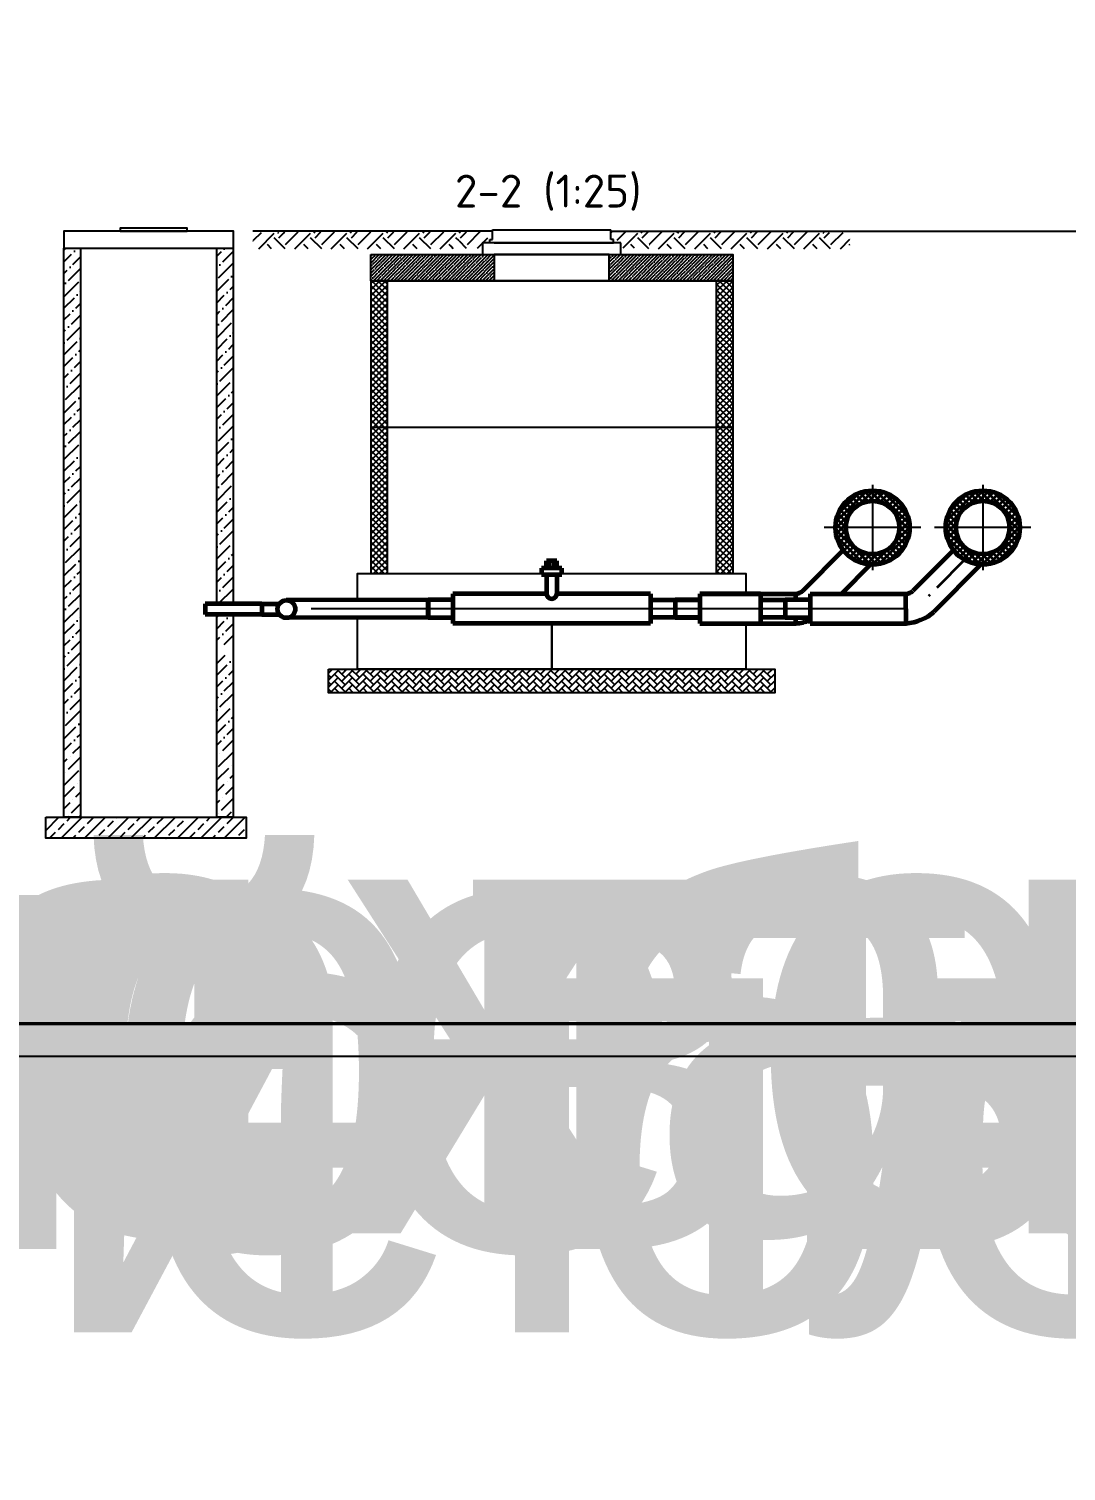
# Model space of a CAD drawing. Header units: metres. Extents: x 1981 to 7362, y 1229 to 3678.
# Drawn here: x 4314.9 to 4472.5, y 1904 to 2123.1 of the extents above; entities that cross this region are included whole.
import ezdxf
from ezdxf.enums import TextEntityAlignment as Align

# ---------------------------------------------------------------- set-up
doc = ezdxf.new("R2018")
doc.units = ezdxf.units.M
doc.linetypes.add('ACAD_ISO10W100', pattern=[18.5, 12, -3, 0.5, -3])
doc.layers.add('Форматы', color=7, linetype='Continuous')
doc.styles.add('-ISOCPEUR-', font='isocpeur.ttf')
doc.styles.add('GOST', font='GOST.shx', dxfattribs={"oblique": 15})
doc.styles.add('GOST-2.304_Type-B', font='GOST Common.ttf')
doc.styles.get("Standard").update_dxf_attribs({"font": 'GOST Common.ttf'})
doc.dimstyles.new('Копия(2) М 1 к 40', dxfattribs={"dimtxt": 3.5, "dimasz": 3, "dimexe": 1.25, "dimexo": 0, "dimgap": 1, "dimtad": 1, "dimdec": 0, "dimlfac": 40, "dimzin": 0, "dimdsep": 46, "dimtxsty": 'GOST', "dimblk": 'OBLIQUE', "dimcen": 5, "dimclrd": 256, "dimclre": 256, "dimclrt": 256, "dimazin": 2, "dimtfac": 1, "dimtdec": 0, "dimtmove": 0, "dimatfit": 3, "dimldrblk": 'NONE', "dimfxl": 1.25, "dimtolj": 1, "dimtzin": 0, "dimlwd": -1, "dimlwe": -1, "dimarcsym": 2})
pattern_1 = [(45, (-79332.281, 366934.278), (0, 5.52427173), [3.90625, -3.90625]), (45, (-79333.3167, 366935.3138), (0, 5.52427173), [3.90625, -3.90625]), (45, (-79334.3525, 366936.3496), (0, 5.52427173), [3.90625, -3.90625]), (135, (-79334.3525, 366937.04), (-5.52427173, 6e-16), [3.90625, -3.90625]), (135, (-79333.3167, 366938.076), (-5.52427173, 6e-16), [3.90625, -3.90625]), (135, (-79332.281, 366939.1117), (-5.52427173, 6e-16), [3.90625, -3.90625])]

# ---------------------------------------------------------------- blocks, each defined once
blk = doc.blocks.new('*U143')
at = {"style": 'GOST-2.304_Type-B'}
blk.add_attdef('РАЗРАБОТАЛ', text='', height=2.5, dxfattribs=at).set_placement((250.5, -264.22), align=Align.MIDDLE_LEFT)
at = {"style": 'GOST-2.304_Type-B', "flags": 8}
for tag, height, p in [('ДАТА', 2.5, (290.07, -264.4)), ('ЛИСТ', 3, (386.39, -271.92)), ('ЛИСТОВ', 3, (403.89, -271.92)), ('ФОРМАТ', 3, (380.97, -294.75))]:
    blk.add_attdef(tag, text='', height=height, dxfattribs=at).set_placement(p, align=Align.MIDDLE_CENTER)
at = {"style": 'GOST-2.304_Type-B'}
blk.add_attdef('ПРОВЕРИЛ', (250.75, -270.73), '', height=2.5, dxfattribs=at)
at = {"lineweight": 30, "flags": 104}
for tag, p in [('ТЕПЛОВЫЕ_СЕТИ', (330, -269.5)), ('ИМЯ_ЧЕРТЕЖА', (330, -284.5))]:
    blk.add_attdef(tag, text='', height=3, dxfattribs=at).set_placement(p, align=Align.MIDDLE_CENTER)
blk = doc.blocks.new('*U142')
at = {"style": 'GOST-2.304_Type-B'}
blk.add_attdef('РАЗРАБОТАЛ', text='', height=2.5, dxfattribs=at).set_placement((40.5, -264.22), align=Align.MIDDLE_LEFT)
at = {"style": 'GOST-2.304_Type-B', "flags": 8}
for tag, height, p in [('ДАТА', 2.5, (80.07, -264.4)), ('ЛИСТ', 3, (176.39, -271.92)), ('ЛИСТОВ', 3, (193.89, -271.92)), ('ФОРМАТ', 3, (170.97, -294.75))]:
    blk.add_attdef(tag, text='', height=height, dxfattribs=at).set_placement(p, align=Align.MIDDLE_CENTER)
at = {"style": 'GOST-2.304_Type-B'}
blk.add_attdef('ПРОВЕРИЛ', (40.75, -270.73), '', height=2.5, dxfattribs=at)
at = {"lineweight": 30, "flags": 104}
for tag, p in [('ТЕПЛОВЫЕ_СЕТИ', (120, -269.5)), ('ИМЯ_ЧЕРТЕЖА', (120, -284.5))]:
    blk.add_attdef(tag, text='', height=3, dxfattribs=at).set_placement(p, align=Align.MIDDLE_CENTER)
blk = doc.blocks.new('_Oblique')
at = {"color": 0, "linetype": 'ByBlock', "lineweight": -2}
blk.add_line((-0.5, -0.5), (0.5, 0.5), dxfattribs=at)
blk = doc.blocks.new('*D115')
at = {"transparency": 16777216}
for p, q in [((4439.71, 2092.33), (4493.8, 2092.33)), ((4492.55, 2047.33), (4492.55, 2092.33)), ((4487.31, 2047.33), (4493.8, 2047.33))]:
    blk.add_line(p, q, dxfattribs=at)
at = {"layer": 'Defpoints', "color": 0, "lineweight": 50, "transparency": 16777216}
for p in [(4439.71, 2092.33), (4492.55, 2092.33), (4487.31, 2047.33)]:
    blk.add_point(p, dxfattribs=at)
at = {"transparency": 16777216, "xscale": 3, "yscale": 3, "zscale": 3}
for p, rotation in [((4492.55, 2092.33), 90), ((4492.55, 2047.33), 270)]:
    blk.add_blockref('_Oblique', p, dxfattribs=dict(at, rotation=rotation))
at = {"lineweight": 35, "transparency": 16777216, "insert": (4490.3, 2069.83), "char_height": 2.5, "attachment_point": 5, "rotation": 90}
blk.add_mtext('\\A1;2000', dxfattribs=at)
blk = doc.blocks.new('_None')
blk = doc.blocks.new('*U145')
blk.add_lwpolyline([(0, 123), (594, 123), (594, -297), (0, -297)], close=True)
at = {"const_width": 0.5}
blk.add_lwpolyline([(20, 118), (589, 118), (589, -292), (20, -292)], close=True, dxfattribs=at)
at = {"style": 'GOST-2.304_Type-B'}
blk.add_attdef('РАЗРАБОТАЛ', text='', height=2.5, dxfattribs=at).set_placement((424.5, -264.22), align=Align.MIDDLE_LEFT)
at = {"style": 'GOST-2.304_Type-B', "flags": 8}
for tag, height, p in [('ДАТА', 2.5, (464.07, -264.4)), ('ЛИСТ', 3, (560.39, -271.92)), ('ЛИСТОВ', 3, (577.89, -271.92)), ('ФОРМАТ', 3, (554.97, -294.75))]:
    blk.add_attdef(tag, text='', height=height, dxfattribs=at).set_placement(p, align=Align.MIDDLE_CENTER)
at = {"style": 'GOST-2.304_Type-B'}
blk.add_attdef('ПРОВЕРИЛ', (424.75, -270.73), '', height=2.5, dxfattribs=at)
at = {"lineweight": 30, "flags": 104}
for tag, p in [('ТЕПЛОВЫЕ_СЕТИ', (504, -269.5)), ('ИМЯ_ЧЕРТЕЖА', (504, -284.5))]:
    blk.add_attdef(tag, text='', height=3, dxfattribs=at).set_placement(p, align=Align.MIDDLE_CENTER)

msp = doc.modelspace()

# ---------------------------------------------------------------- hatches: boundary and pattern name
h = msp.add_hatch()
h.set_pattern_fill('EARTH', color=256, scale=15.625, angle=45, style=0)
h.set_pattern_definition(pattern_1)
h.paths.add_polyline_path([(4348.901, 2092.036), (4348.984, 2091.908), (4349.054, 2089.727), (4348.956, 2089.899)])
h.paths.add_polyline_path([(4353.611, 2092.178), (4348.926, 2092.168), (4348.956, 2089.7), (4353.611, 2089.659)])
h.paths.add_polyline_path([(4382.408, 2092.246), (4353.611, 2092.246), (4353.611, 2089.659), (4378.344, 2089.659)])
h.paths.add_polyline_path([(4385.333, 2092.33), (4382.761, 2092.33), (4378.344, 2089.659), (4383.46, 2089.8)])
h = msp.add_hatch()
h.set_pattern_fill('EARTH', color=256, scale=15.625, angle=45, style=0)
h.set_pattern_definition(pattern_1)
h.paths.add_polyline_path([(4439.733, 2092.036), (4439.65, 2091.908), (4439.579, 2089.727), (4439.677, 2089.899)])
h.paths.add_polyline_path([(4435.023, 2092.178), (4439.707, 2092.168), (4439.677, 2089.7), (4435.023, 2089.659)])
h.paths.add_polyline_path([(4406.225, 2092.246), (4435.023, 2092.246), (4435.023, 2089.659), (4410.29, 2089.659)])
h.paths.add_polyline_path([(4403.3, 2092.33), (4405.872, 2092.33), (4410.29, 2089.659), (4405.173, 2089.8)])
h = msp.add_hatch()
h.set_pattern_fill('ANSI36', color=256, scale=0.39375)
h.set_pattern_definition([(45, (508.027, 6049.3711), (0.66299547, 2.4309834), [3.12539063, -0.62507813, 0, -0.62507813])])
h.paths.add_polyline_path([(4320.213, 2003.332), (4322.713, 2003.332), (4322.713, 2089.788), (4320.213, 2089.788)])
h = msp.add_hatch()
h.set_pattern_fill('ANSI36', color=256, scale=0.39375)
h.set_pattern_definition([(45, (536.1115, 6069.2102), (0.66299547, 2.4309834), [3.12539063, -0.62507813, 0, -0.62507813])])
h.paths.add_polyline_path([(4345.93, 2089.788), (4343.43, 2089.788), (4343.43, 2045.987), (4345.93, 2045.987)])
h.paths.add_polyline_path([(4345.931, 2027.955), (4343.431, 2027.955), (4343.43, 2003.332), (4345.93, 2003.332)])
h.paths.add_polyline_path([(4345.931, 2034.133), (4343.431, 2034.133), (4343.431, 2029.58), (4345.931, 2029.58)])
h.paths.add_polyline_path([(4343.431, 2035.758), (4345.931, 2035.758), (4345.931, 2045.987), (4343.431, 2045.987)])
h = msp.add_hatch()
h.set_pattern_fill('ANSI35', scale=0.115)
h.set_pattern_definition([(45, (1157.547, 1477.62864), (-0.51636473, 0.51636473), []), (45, (1158.0634, 1477.62864), (-0.51636473, 0.51636473), [0.9128125, -0.1825625, 0, -0.1825625])])
h.paths.add_polyline_path([(4385.567, 2088.83), (4383.817, 2088.83), (4366.817, 2088.83), (4366.817, 2084.83), (4385.567, 2084.83)])
h.paths.add_polyline_path([(4421.817, 2088.83), (4403.067, 2088.83), (4403.067, 2084.83), (4421.817, 2084.83)])
h = msp.add_hatch()
h.set_pattern_fill('ANSI37', scale=0.20625)
h.set_pattern_definition([(45, (1201.2943, 1492.4605), (-0.46304446, 0.46304446), []), (135, (1201.2943, 1492.4605), (-0.46304446, -0.46304446), [])])
h.paths.add_polyline_path([(4366.817, 2062.58), (4369.317, 2062.58), (4369.317, 2084.83), (4366.817, 2084.83)])
h.paths.add_polyline_path([(4419.317, 2062.58), (4421.817, 2062.58), (4421.817, 2084.83), (4419.317, 2084.83)])
h = msp.add_hatch()
h.set_pattern_fill('ANSI37', scale=0.20625)
h.set_pattern_definition([(45, (1201.2943, 1470.2105), (-0.46304446, 0.46304446), []), (135, (1201.2943, 1470.2105), (-0.46304446, -0.46304446), [])])
h.paths.add_polyline_path([(4366.817, 2040.33), (4369.317, 2040.33), (4369.317, 2062.58), (4366.817, 2062.58)])
h.paths.add_polyline_path([(4419.317, 2040.33), (4421.817, 2040.33), (4421.817, 2062.58), (4419.317, 2062.58)])
at = {"lineweight": 35}
h = msp.add_hatch(dxfattribs=at)
h.set_pattern_fill('ANSI37', color=256, scale=0.20625)
h.paths.add_polyline_path([(4459.815, 2052.955), (4459.815, 2051.393, -0.4142136), (4463.877, 2047.33), (4465.44, 2047.33, 0.4142136)])
h.paths.add_polyline_path([(4465.44, 2047.33), (4463.877, 2047.33, -0.4142136), (4459.815, 2043.268), (4459.815, 2041.705, 0.4142136)])
h.paths.add_polyline_path([(4455.752, 2047.33), (4454.19, 2047.33, 0.4142136), (4459.815, 2041.705), (4459.815, 2043.268, -0.4142136)])
h.paths.add_polyline_path([(4459.815, 2051.393), (4459.815, 2052.955, 0.4142136), (4454.19, 2047.33), (4455.752, 2047.33, -0.4142136)])
h.paths.add_polyline_path([(4443.067, 2052.955), (4443.067, 2051.393, -0.4140772), (4447.127, 2047.33), (4448.69, 2047.33, 0.4141151)])
h.paths.add_polyline_path([(4448.69, 2047.33), (4447.127, 2047.33, -0.4140772), (4443.067, 2043.268), (4443.067, 2041.705, 0.4141151)])
h.paths.add_polyline_path([(4439.002, 2047.33), (4437.44, 2047.33, 0.414312), (4443.067, 2041.705), (4443.067, 2043.268, -0.4143499)])
h.paths.add_polyline_path([(4443.067, 2051.393), (4443.067, 2052.955, 0.414312), (4437.44, 2047.33), (4439.002, 2047.33, -0.4143499)])
h = msp.add_hatch()
h.set_pattern_fill('AR-HBONE', scale=0.0075)
h.set_pattern_definition([(45, (1157.547, 1477.62864), (0, 1.07763073), [2.286, -0.762]), (135, (1158.08585, 1478.16746), (1e-16, 1.07763073), [2.286, -0.762])])
h.paths.add_polyline_path([(4428.215, 2025.83), (4360.418, 2025.83), (4360.418, 2022.234), (4428.215, 2022.234)])
h = msp.add_hatch()
h.set_pattern_fill('ANSI33', color=256, scale=0.39375)
h.set_pattern_definition([(45, (508.027, 6031.1565), (-1.7679879, 1.7679879), []), (45, (509.795, 6031.1565), (-1.7679879, 1.7679879), [1.25015625, -0.6250781])])
h.paths.add_polyline_path([(4317.456, 2003.332), (4317.456, 2000.123), (4347.874, 2000.123), (4347.874, 2003.332)])

# ---------------------------------------------------------------- linework, layer by layer
at = {"color": 7}
for p, q in [((4385.333, 2091.08), (4385.333, 2092.58)), ((4385.333, 2092.58), (4403.3, 2092.58)), ((4403.3, 2091.08), (4403.3, 2092.58)), ((4384.942, 2090.58), (4384.942, 2091.08)), ((4384.942, 2091.08), (4385.333, 2091.08)), ((4385.567, 2090.58), (4384.942, 2090.58)), ((4385.567, 2090.58), (4403.067, 2090.58)), ((4403.067, 2090.58), (4403.692, 2090.58)), ((4403.692, 2091.08), (4403.3, 2091.08)), ((4403.692, 2090.58), (4403.692, 2091.08)), ((4385.567, 2088.83), (4403.067, 2088.83)), ((4366.817, 2084.83), (4421.817, 2084.83)), ((4366.817, 2084.83), (4366.817, 2062.58)), ((4369.317, 2084.83), (4369.317, 2062.58)), ((4419.317, 2084.83), (4419.317, 2062.58)), ((4421.817, 2084.83), (4421.817, 2062.58)), ((4366.817, 2062.58), (4421.817, 2062.58)), ((4366.817, 2062.58), (4421.817, 2062.58)), ((4366.817, 2062.58), (4366.817, 2040.33)), ((4369.317, 2062.58), (4369.317, 2040.33)), ((4419.317, 2062.58), (4419.317, 2040.33)), ((4421.817, 2062.58), (4421.817, 2040.33)), ((4366.817, 2040.33), (4392.789, 2040.33)), ((4395.844, 2040.33), (4421.817, 2040.33))]:
    msp.add_line(p, q, dxfattribs=at)
at = {"color": 0, "linetype": 'ByBlock'}
for p, q in [((4385.333, 2092.33), (4348.92, 2092.33)), ((4403.3, 2092.33), (4439.714, 2092.33)), ((4322.713, 2089.788), (4343.43, 2089.788))]:
    msp.add_line(p, q, dxfattribs=at)
at = {"color": 3, "ltscale": 0.5}
for p, q in [((4443.067, 2053.82), (4443.067, 2040.841)), ((4459.815, 2053.82), (4459.815, 2040.841)), ((4450.391, 2047.33), (4435.739, 2047.33)), ((4467.139, 2047.33), (4452.487, 2047.33)), ((4357.758, 2035.018), (4448.15, 2035.018))]:
    msp.add_line(p, q, dxfattribs=at)
at = {"color": 5, "lineweight": 60}
for p, q in [((4393.553, 2041.154), (4393.553, 2042.268)), ((4394.317, 2042.268), (4393.553, 2042.268)), ((4393.935, 2042.268), (4393.935, 2041.154)), ((4395.08, 2042.268), (4394.317, 2042.268)), ((4394.699, 2042.268), (4394.699, 2041.154)), ((4395.08, 2041.154), (4395.08, 2042.268)), ((4455.347, 2043.913), (4449.199, 2037.712)), ((4394.317, 2041.154), (4392.789, 2041.154)), ((4392.789, 2041.154), (4392.789, 2040.2)), ((4392.789, 2040.2), (4395.844, 2040.2)), ((4393.553, 2040.2), (4393.553, 2037.268)), ((4395.844, 2041.154), (4394.317, 2041.154)), ((4395.08, 2040.2), (4395.08, 2037.268)), ((4395.844, 2040.2), (4395.844, 2041.154)), ((4459.504, 2041.714), (4452.394, 2034.543)), ((4350.3, 2035.758), (4341.692, 2035.758)), ((4341.692, 2035.758), (4341.692, 2034.133)), ((4350.3, 2035.758), (4350.3, 2034.133)), ((4350.3, 2035.758), (4352.93, 2035.758)), ((4375.567, 2036.368), (4353.982, 2036.295)), ((4375.567, 2036.368), (4375.567, 2033.668)), ((4375.567, 2036.368), (4375.567, 2033.668)), ((4379.317, 2036.368), (4375.567, 2036.368)), ((4375.567, 2036.368), (4375.567, 2033.668)), ((4375.567, 2036.368), (4375.567, 2033.668)), ((4375.567, 2033.668), (4375.567, 2036.368)), ((4379.317, 2037.268), (4379.317, 2032.768)), ((4393.553, 2037.268), (4379.317, 2037.268)), ((4409.317, 2037.268), (4395.08, 2037.268)), ((4409.317, 2037.268), (4409.317, 2032.768)), ((4409.317, 2036.368), (4413.067, 2036.368)), ((4413.065, 2036.365), (4413.065, 2033.665)), ((4413.065, 2036.365), (4416.815, 2036.365)), ((4413.067, 2036.368), (4413.067, 2033.668)), ((4416.817, 2036.368), (4413.067, 2036.368)), ((4413.067, 2036.368), (4413.067, 2033.668)), ((4413.067, 2036.368), (4413.067, 2033.668)), ((4413.067, 2036.368), (4413.067, 2033.668)), ((4413.067, 2036.368), (4413.067, 2033.668)), ((4413.067, 2036.368), (4413.067, 2033.668)), ((4426.065, 2037.268), (4416.815, 2037.265)), ((4416.815, 2037.265), (4416.815, 2032.765)), ((4416.817, 2037.268), (4416.817, 2032.768)), ((4426.065, 2037.268), (4426.065, 2032.768)), ((4426.065, 2036.368), (4429.815, 2036.368)), ((4429.815, 2036.368), (4429.815, 2033.668)), ((4433.565, 2036.368), (4429.815, 2036.368)), ((4429.815, 2036.368), (4429.815, 2033.668)), ((4429.815, 2036.368), (4429.815, 2033.668)), ((4433.565, 2037.268), (4448.159, 2037.268)), ((4433.565, 2037.268), (4433.565, 2032.768)), ((4448.159, 2032.768), (4448.14, 2037.268)), ((4350.3, 2034.133), (4341.692, 2034.133)), ((4350.3, 2034.133), (4352.93, 2034.133)), ((4375.567, 2033.668), (4354.012, 2033.596)), ((4375.567, 2033.668), (4379.317, 2033.668)), ((4413.067, 2033.668), (4409.317, 2033.668)), ((4416.815, 2033.665), (4413.065, 2033.665)), ((4413.067, 2033.668), (4416.817, 2033.668)), ((4429.815, 2033.668), (4426.065, 2033.668)), ((4429.815, 2033.668), (4433.565, 2033.668)), ((4409.317, 2032.768), (4379.317, 2032.768)), ((4416.815, 2032.765), (4426.065, 2032.765)), ((4433.565, 2033.252), (4433.565, 2032.768)), ((4433.565, 2032.768), (4448.159, 2032.768))]:
    msp.add_line(p, q, dxfattribs=at)
at = {"lineweight": 60}
for p, q in [((4438.599, 2043.913), (4432.451, 2037.712)), ((4442.756, 2041.714), (4438.348, 2037.268)), ((4416.817, 2037.268), (4431.411, 2037.268)), ((4431.396, 2036.368), (4431.392, 2037.268)), ((4431.411, 2032.768), (4431.407, 2033.668)), ((4416.817, 2032.768), (4431.411, 2032.768))]:
    msp.add_line(p, q, dxfattribs=at)
at = {"color": 3, "linetype": 'ACAD_ISO10W100', "lineweight": 35, "ltscale": 0.5}
msp.add_line((4457.048, 2042.433), (4450.797, 2036.128), dxfattribs=at)
at = {"color": 0, "linetype": 'ByBlock'}
for points in [[(4328.762, 2092.33), (4338.943, 2092.33), (4338.943, 2092.833), (4328.762, 2092.833)], [(4320.213, 2089.788), (4345.985, 2089.788), (4345.985, 2092.33), (4320.213, 2092.33)], [(4320.213, 2089.788), (4322.713, 2089.788), (4322.713, 2003.332), (4320.213, 2003.332)], [(4317.456, 2003.332), (4347.874, 2003.332), (4347.874, 2000.123), (4317.456, 2000.123)]]:
    msp.add_lwpolyline(points, close=True, dxfattribs=at)
at = {"color": 7}
for points in [[(4404.817, 2090.58), (4383.817, 2090.58), (4383.817, 2088.83), (4404.817, 2088.83)], [(4366.817, 2088.83), (4421.817, 2088.83), (4421.817, 2084.83), (4366.817, 2084.83)], [(4385.567, 2084.83), (4403.067, 2084.83), (4403.067, 2088.83), (4385.567, 2088.83)], [(4360.418, 2025.83), (4428.215, 2025.83), (4428.215, 2022.234), (4360.418, 2022.234)]]:
    msp.add_lwpolyline(points, close=True, dxfattribs=at)
at = {"color": 0, "linetype": 'ByBlock'}
for points in [[(4343.43, 2035.758), (4343.43, 2089.788), (4345.93, 2089.788), (4345.93, 2035.758)], [(4343.43, 2029.58), (4343.43, 2034.133)], [(4345.93, 2034.133), (4345.93, 2029.58)], [(4345.93, 2029.58), (4345.93, 2003.332), (4343.43, 2003.332), (4343.43, 2029.58)]]:
    msp.add_lwpolyline(points, dxfattribs=at)
at = {"color": 7}
for points in [[(4364.817, 2036.368), (4364.817, 2040.33), (4392.789, 2040.33)], [(4395.844, 2040.33), (4423.817, 2040.33), (4423.817, 2037.267)], [(4394.317, 2032.768), (4394.317, 2025.83), (4364.817, 2025.83), (4364.817, 2033.668)], [(4423.817, 2032.768), (4423.817, 2025.83), (4394.317, 2025.83), (4394.317, 2032.768)]]:
    msp.add_lwpolyline(points, dxfattribs=at)
at = {"lineweight": 60}
for radius in [5.625, 4.062]:
    msp.add_circle((4443.065, 2047.33), radius, dxfattribs=at)
at = {"color": 5, "lineweight": 60}
for centre, radius in [((4459.815, 2047.33), 5.625), ((4459.815, 2047.33), 4.062), ((4354.008, 2034.946), 1.35)]:
    msp.add_circle(centre, radius, dxfattribs=at)
for centre, radius, start, end in [((4394.317, 2037.264), 0.764, 179.7275, 0.2725), ((4448.101, 2038.847), 1.579, 271.43253, 314.05879), ((4447.719, 2039.757), 7.003, 273.60635, 311.88497)]:
    msp.add_arc(centre, radius, start, end, dxfattribs=at)
at = {"lineweight": 60}
for centre, radius, start, end in [((4431.352, 2038.847), 1.579, 271.43253, 314.05879), ((4430.971, 2039.757), 7.003, 273.60635, 291.7411)]:
    msp.add_arc(centre, radius, start, end, dxfattribs=at)

# ---------------------------------------------------------------- block references
at = {"layer": 'Форматы'}
msp.add_blockref('*U145', (4087.543, 2263.953), dxfattribs=at)
ref = msp.add_blockref('*U142', (2943.994, 2279.592), dxfattribs=at)
lines = msp.add_mtext('Общие указания по пожарной безопасности и защите окружающей среды', dxfattribs={"layer": '0', "insert": (3063.994, 1995.092), "char_height": 70, "attachment_point": 1})
ref.add_attrib('ИМЯ_ЧЕРТЕЖА', '', (3063.994, 1995.092), dxfattribs={"flags": 104}).embed_mtext(lines)
lines = msp.add_mtext('Тепломеханические решения тепловых сетей', dxfattribs={"layer": '0', "insert": (3063.994, 2010.092), "char_height": 70, "attachment_point": 1})
ref.add_attrib('ТЕПЛОВЫЕ_СЕТИ', '', (3063.994, 2010.092), dxfattribs={"flags": 104}).embed_mtext(lines)
ref = msp.add_blockref('*U143', (3648.421, 2279.592), dxfattribs=at)
lines = msp.add_mtext('Схема теплотрассы', dxfattribs={"layer": '0', "insert": (3978.421, 1995.092), "char_height": 70, "attachment_point": 1})
ref.add_attrib('ИМЯ_ЧЕРТЕЖА', '', (3978.421, 1995.092), dxfattribs={"flags": 104}).embed_mtext(lines)
lines = msp.add_mtext('Тепломеханические решения тепловых сетей', dxfattribs={"layer": '0', "insert": (3978.421, 2010.092), "char_height": 70, "attachment_point": 1})
ref.add_attrib('ТЕПЛОВЫЕ_СЕТИ', '', (3978.421, 2010.092), dxfattribs={"flags": 104}).embed_mtext(lines)
ref = msp.add_blockref('*U143', (2228.058, 2277.24), dxfattribs=at)
lines = msp.add_mtext('Тепломеханические решения тепловых сетей', dxfattribs={"layer": '0', "insert": (2558.058, 2007.74), "char_height": 70, "attachment_point": 1})
ref.add_attrib('ТЕПЛОВЫЕ_СЕТИ', '', (2558.058, 2007.74), dxfattribs={"flags": 104}).embed_mtext(lines)
ref = msp.add_blockref('*U142', (2688.556, 2277.24), dxfattribs=at)
lines = msp.add_mtext('Тепломеханические решения тепловых сетей', dxfattribs={"layer": '0', "insert": (2808.556, 2007.74), "char_height": 70, "attachment_point": 1})
ref.add_attrib('ТЕПЛОВЫЕ_СЕТИ', '', (2808.556, 2007.74), dxfattribs={"flags": 104}).embed_mtext(lines)

# ---------------------------------------------------------------- texts
at = {"style": '-ISOCPEUR-'}
msp.add_text('2-2 (1:25)', height=5, dxfattribs=at).set_placement((4393.786, 2098.448), align=Align.MIDDLE_CENTER)

# ---------------------------------------------------------------- dimensions: what is measured, and where the dimension line sits
at = {"color": 18, "lineweight": 35, "true_color": 0x000000}
dim = msp.add_linear_dim(base=(4492.554, 2092.33), p1=(4487.306, 2047.33), p2=(4439.714, 2092.33), angle=90, text='2000', dimstyle='Копия(2) М 1 к 40', override={"dimtxt": 2.5, "dimtxsty": 'Standard'}, dxfattribs=at)
dim.commit()
dim.dimension.update_dxf_attribs({"geometry": '*D115', "text_midpoint": (4490.304, 2069.83)})

doc.saveas('drawing.dxf')
